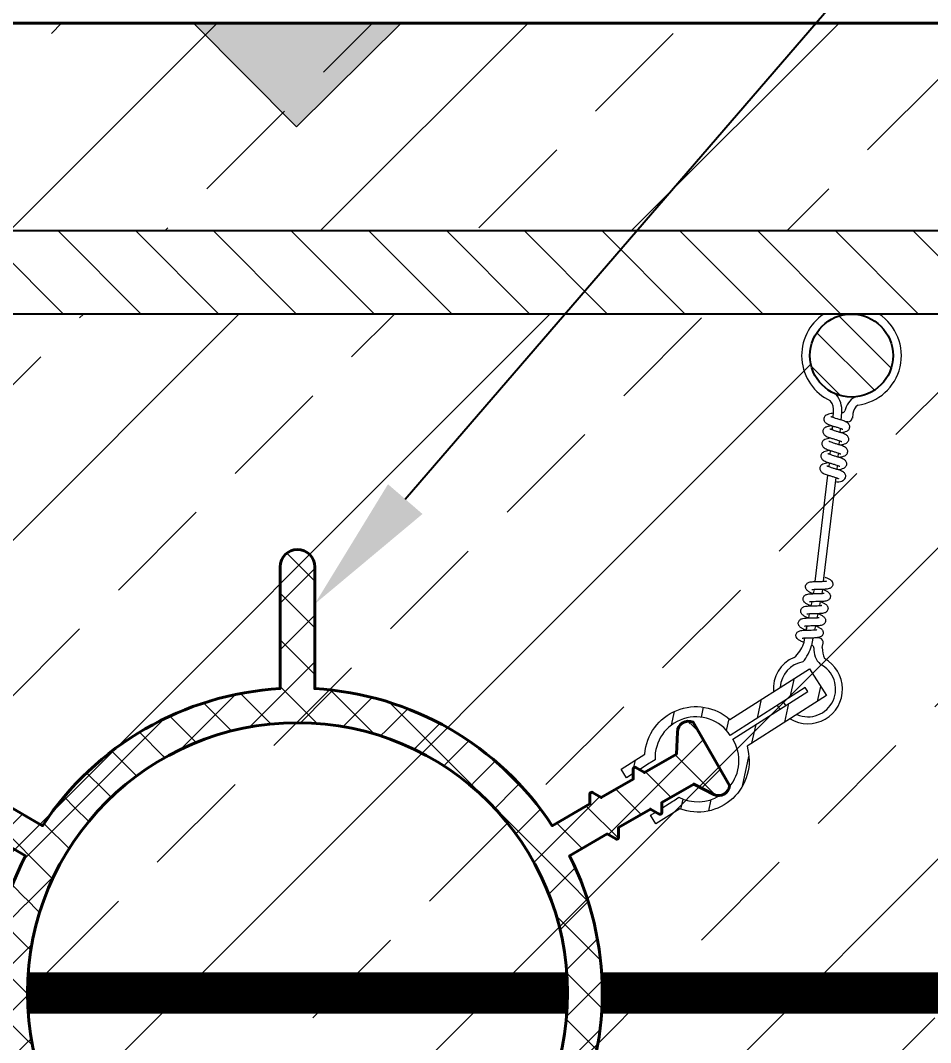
# Model space of a CAD drawing. Header units: millimetres. Extents: x 647 to 146539, y -131215 to 59.
# Drawn here: x 111460.6 to 111592, y -6609.1 to -6461.6 of the extents above; entities that cross this region are included whole.
import ezdxf
from ezdxf import colors
from ezdxf.entities.mleader import LeaderData, LeaderLine
from ezdxf.math import Vec2, Vec3

# ---------------------------------------------------------------- set-up
doc = ezdxf.new("R2010")
doc.units = ezdxf.units.MM
doc.layers.get('Defpoints').update_dxf_attribs({"color": 2, "lineweight": 50})
for name, color, linetype, lineweight in [('G-Cienka', 4, 'Continuous', 9), ('G-Elementy konstrukcyjne', 1, 'Continuous', 40), ('G-Kreskowanie', 9, 'Continuous', 5), ('G-Wymiary', 4, 'Continuous', 9)]:
    doc.layers.add(name, color=color, linetype=linetype, lineweight=lineweight)
doc.layers.add('G-Prety', color=1, linetype='Continuous')
doc.styles.add('Arial-GG', font='arial.ttf')
doc.dimstyles.new('W-1 do 10-GG mm', dxfattribs={"dimscale": 10, "dimtxt": 2, "dimasz": 1.8, "dimexe": 1.5, "dimexo": 0, "dimgap": 0.6, "dimtad": 1, "dimdec": 1, "dimrnd": 1, "dimtxsty": 'Arial-GG', "dimblk": 'OBLIQUE', "dimcen": 0, "dimdle": 1, "dimclrd": 4, "dimclre": 4, "dimclrt": 7, "dimadec": 1, "dimazin": 0, "dimtfac": 1, "dimtdec": 1, "dimtix": 1, "dimtmove": 0, "dimatfit": 2, "dimfxl": 1.5, "dimfxlon": 1, "dimlwd": -1, "dimlwe": -1, "dimarcsym": 0})

# ---------------------------------------------------------------- blocks, each defined once
blk = doc.blocks.new('_Oblique')
at = {"color": 0, "linetype": 'ByBlock', "lineweight": -2}
blk.add_line((-0.5, -0.5), (0.5, 0.5), dxfattribs=at)
blk = doc.blocks.new('*D979')
at = {"layer": 'Defpoints', "color": 0, "transparency": 16777216}
for p in [(112068.39, -6432.72), (111500.58, -6601.94), (112068.39, -6601.94)]:
    blk.add_point(p, dxfattribs=at)
at = {"layer": 'G-Wymiary', "color": 4, "transparency": 16777216}
for p, q in [((111500.58, -6447.72), (111500.58, -6417.72)), ((112068.39, -6447.72), (112068.39, -6417.72)), ((111490.58, -6432.72), (112078.39, -6432.72))]:
    blk.add_line(p, q, dxfattribs=at)
at = {"layer": 'G-Wymiary', "color": 4, "transparency": 16777216, "xscale": 18, "yscale": 18, "zscale": 18, "rotation": 180}
blk.add_blockref('_Oblique', (111500.58, -6432.72), dxfattribs=at)
at = {"layer": 'G-Wymiary', "color": 4, "transparency": 16777216, "xscale": 18, "yscale": 18, "zscale": 18}
blk.add_blockref('_Oblique', (112068.39, -6432.72), dxfattribs=at)
at = {"layer": 'G-Wymiary', "color": 7, "transparency": 16777216, "insert": (111781.99, -6416.72), "char_height": 20, "attachment_point": 5, "style": 'Arial-GG'}
blk.add_mtext('R', dxfattribs=at)

msp = doc.modelspace()

# ---------------------------------------------------------------- hatches: boundary and pattern name
at = {"layer": 'G-Kreskowanie'}
h = msp.add_hatch(dxfattribs=at)
h.set_pattern_fill('ANSI33', color=256, scale=5, style=0)
h.set_pattern_definition([(45, (108888.815, -7715.07), (-22.45064, 22.45064), []), (45, (108911.266, -7715.07), (-22.45064, 22.45064), [15.875, -7.9375])])
h.paths.add_polyline_path([(111776.99, -6491.94), (111776.99, -6461.94), (111401.99, -6461.94), (111401.99, -6491.94)])
h = msp.add_hatch(color=256, dxfattribs=at)
h.dxf.hatch_style = 1
h.paths.add_polyline_path([(111515.58, -6461.94), (111485.58, -6461.94), (111500.45, -6476.94)])
at = {"layer": 'G-Kreskowanie', "linetype": 'ByBlock', "ltscale": 2}
h = msp.add_hatch(dxfattribs=at)
h.set_pattern_fill('ANSI31', color=256, scale=2.5, angle=90)
h.set_pattern_definition([(135, (112687.56, -9734.058), (-5.61266, -5.61266), [])])
h.paths.add_polyline_path([(111776.99, -6503.94), (111776.99, -6491.94), (111401.99, -6491.94), (111401.99, -6503.94)])
at = {"layer": 'G-Kreskowanie'}
h = msp.add_hatch(dxfattribs=at)
h.set_pattern_fill('ANSI33', color=256, scale=5, style=0)
h.set_pattern_definition([(45, (111631.866, -6723.415), (-22.4506, 22.4506), []), (45, (111654.316, -6723.415), (-22.4506, 22.4506), [15.875, -7.9375])])
edge = h.paths.add_edge_path()
edge.add_arc((111420.58, -6693.94), 6, 0, 360)
edge = h.paths.add_edge_path()
edge.add_arc((111580.58, -6693.94), 6, 0, 360)
edge = h.paths.add_edge_path()
edge.add_arc((111740.58, -6693.94), 6, 0, 360)
edge = h.paths.add_edge_path()
edge.add_arc((111740.58, -6509.94), 6, 0, 360)
edge = h.paths.add_edge_path()
edge.add_arc((111580.58, -6509.94), 6, 0, 360)
h.paths.add_polyline_path([(111776.99, -6699.94), (111776.99, -6503.94), (111580.58, -6503.94), (111401.99, -6503.94), (111401.99, -6699.94)])
at = {"layer": 'G-Kreskowanie', "linetype": 'ByBlock', "ltscale": 2}
h = msp.add_hatch(dxfattribs=at)
h.set_pattern_fill('ANSI31', color=256, scale=1.25, angle=90)
h.set_pattern_definition([(135, (108888.8154, -7715.0714), (-2.80633, -2.80633), [])])
h.paths.add_polyline_path([(111585.85, -6512.81, 0.125113), (111585.78, -6512.94, -0.766547), (111574.58, -6509.94, -1), (111586.58, -6509.93, -0.12589)])
at = {"layer": 'G-Kreskowanie'}
h = msp.add_hatch(dxfattribs=at)
h.set_pattern_fill('NET', color=256, scale=1.5, angle=45)
h.set_pattern_definition([(45, (112687.5596, -9734.058), (-3.367596, 3.367596), []), (135, (112687.5596, -9734.058), (-3.367596, -3.367596), [])])
edge = h.paths.add_edge_path()
edge.add_arc((111557.03, -6639.58), 1.58, 184.2276, 295.7724, ccw=False)
edge.add_line((111555.45, -6639.69), (111555.31, -6636.42))
edge.add_line((111555.31, -6636.42), (111550.69, -6633.75))
edge.add_line((111550.69, -6633.75), (111549.44, -6634.47))
edge.add_arc((111549.31, -6634.26), 0.25, 180, 300, ccw=False)
edge.add_line((111549.06, -6634.26), (111549.06, -6632.82))
edge.add_line((111549.06, -6632.82), (111544.45, -6630.15))
edge.add_line((111544.45, -6630.15), (111543.2, -6630.87))
edge.add_arc((111543.07, -6630.65), 0.25, 180, 300, ccw=False)
edge.add_line((111542.82, -6630.65), (111542.82, -6629.21))
edge.add_line((111542.82, -6629.21), (111537.38, -6626.07))
edge.add_arc((111500.58, -6601.94), 44, 273.2572, 326.7428, ccw=False)
edge.add_line((111503.08, -6645.87), (111503.08, -6663.44))
edge.add_arc((111500.58, -6663.44), 2.5, 180, 360, ccw=False)
edge.add_line((111498.08, -6663.44), (111498.08, -6645.87))
edge.add_arc((111500.58, -6601.94), 44, 213.2572, 266.7428, ccw=False)
edge.add_line((111463.79, -6626.07), (111458.34, -6629.21))
edge.add_line((111458.34, -6629.21), (111458.34, -6630.65))
edge.add_arc((111458.09, -6630.65), 0.25, 240, 360, ccw=False)
edge.add_line((111457.97, -6630.87), (111456.72, -6630.15))
edge.add_line((111456.72, -6630.15), (111452.1, -6632.82))
edge.add_line((111452.1, -6632.82), (111452.1, -6634.26))
edge.add_arc((111451.85, -6634.26), 0.25, 240, 360, ccw=False)
edge.add_line((111451.72, -6634.47), (111450.48, -6633.75))
edge.add_line((111450.48, -6633.75), (111445.86, -6636.42))
edge.add_line((111445.86, -6636.42), (111445.72, -6639.6))
edge.add_arc((111444.14, -6639.58), 1.58, 244.2276, 359.2852, ccw=False)
edge.add_line((111443.45, -6641), (111438.19, -6631.88))
edge.add_arc((111439.76, -6632), 1.58, 64.2276, 175.7724, ccw=False)
edge.add_line((111440.45, -6630.57), (111443.36, -6632.09))
edge.add_line((111443.36, -6632.09), (111447.98, -6629.42))
edge.add_line((111447.98, -6629.42), (111447.98, -6627.98))
edge.add_arc((111448.23, -6627.98), 0.25, 60, 180, ccw=False)
edge.add_line((111448.35, -6627.76), (111449.6, -6628.49))
edge.add_line((111449.6, -6628.49), (111454.22, -6625.82))
edge.add_line((111454.22, -6625.82), (111454.22, -6624.38))
edge.add_arc((111454.47, -6624.38), 0.25, 60, 180, ccw=False)
edge.add_line((111454.59, -6624.16), (111455.84, -6624.88))
edge.add_line((111455.84, -6624.88), (111461.29, -6621.74))
edge.add_arc((111500.58, -6601.94), 44, 153.2572, 206.7428, ccw=False)
edge.add_line((111461.29, -6582.14), (111455.84, -6578.99))
edge.add_line((111455.84, -6578.99), (111454.59, -6579.71))
edge.add_arc((111454.47, -6579.5), 0.25, 180, 300, ccw=False)
edge.add_line((111454.22, -6579.5), (111454.22, -6578.06))
edge.add_line((111454.22, -6578.06), (111449.6, -6575.39))
edge.add_line((111449.6, -6575.39), (111448.35, -6576.11))
edge.add_arc((111448.23, -6575.89), 0.25, 180, 300, ccw=False)
edge.add_line((111447.98, -6575.89), (111447.98, -6574.45))
edge.add_line((111447.98, -6574.45), (111443.36, -6571.79))
edge.add_line((111443.36, -6571.79), (111440.54, -6573.26))
edge.add_arc((111439.76, -6571.88), 1.58, 184.2276, 299.2852, ccw=False)
edge.add_line((111438.19, -6571.99), (111443.45, -6562.87))
edge.add_arc((111444.14, -6564.3), 1.58, 4.2276, 115.7724, ccw=False)
edge.add_line((111445.72, -6564.18), (111445.86, -6567.46))
edge.add_line((111445.86, -6567.46), (111450.48, -6570.12))
edge.add_line((111450.48, -6570.12), (111451.72, -6569.4))
edge.add_arc((111451.85, -6569.62), 0.25, 0, 120, ccw=False)
edge.add_line((111452.1, -6569.62), (111452.1, -6571.06))
edge.add_line((111452.1, -6571.06), (111456.72, -6573.73))
edge.add_line((111456.72, -6573.73), (111457.97, -6573.01))
edge.add_arc((111458.09, -6573.22), 0.25, 0, 120, ccw=False)
edge.add_line((111458.34, -6573.22), (111458.34, -6574.66))
edge.add_line((111458.34, -6574.66), (111463.79, -6577.81))
edge.add_arc((111500.58, -6601.94), 44, 93.2572, 146.7428, ccw=False)
edge.add_line((111498.08, -6558.01), (111498.08, -6540.44))
edge.add_arc((111500.58, -6540.44), 2.5, 0, 180, ccw=False)
edge.add_line((111503.08, -6540.44), (111503.08, -6558.01))
edge.add_arc((111500.58, -6601.94), 44, 33.2572, 86.7428, ccw=False)
edge.add_line((111537.38, -6577.81), (111542.82, -6574.66))
edge.add_line((111542.82, -6574.66), (111542.82, -6573.22))
edge.add_arc((111543.07, -6573.22), 0.25, 60, 180, ccw=False)
edge.add_line((111543.2, -6573.01), (111544.45, -6573.73))
edge.add_line((111544.45, -6573.73), (111549.06, -6571.06))
edge.add_line((111549.06, -6571.06), (111549.06, -6569.62))
edge.add_arc((111549.31, -6569.62), 0.25, 60, 180, ccw=False)
edge.add_line((111549.44, -6569.4), (111550.69, -6570.12))
edge.add_line((111550.69, -6570.12), (111555.31, -6567.46))
edge.add_line((111555.31, -6567.46), (111555.44, -6564.28))
edge.add_arc((111557.03, -6564.3), 1.58, 64.2276, 179.2852, ccw=False)
edge.add_line((111557.71, -6562.87), (111562.98, -6571.99))
edge.add_arc((111561.4, -6571.88), 1.58, 244.2276, 355.7724, ccw=False)
edge.add_line((111560.71, -6573.3), (111557.81, -6571.79))
edge.add_line((111557.81, -6571.79), (111553.19, -6574.45))
edge.add_line((111553.19, -6574.45), (111553.19, -6575.89))
edge.add_arc((111552.94, -6575.89), 0.25, -120, 0, ccw=False)
edge.add_line((111552.81, -6576.11), (111551.56, -6575.39))
edge.add_line((111551.56, -6575.39), (111546.95, -6578.06))
edge.add_line((111546.95, -6578.06), (111546.95, -6579.5))
edge.add_arc((111546.7, -6579.5), 0.25, -120, 0, ccw=False)
edge.add_line((111546.57, -6579.71), (111545.32, -6578.99))
edge.add_line((111545.32, -6578.99), (111539.88, -6582.14))
edge.add_arc((111500.58, -6601.94), 44, -26.7428, 26.7428, ccw=False)
edge.add_line((111539.88, -6621.74), (111545.32, -6624.88))
edge.add_line((111545.32, -6624.88), (111546.57, -6624.16))
edge.add_arc((111546.7, -6624.38), 0.25, 0, 120, ccw=False)
edge.add_line((111546.95, -6624.38), (111546.95, -6625.82))
edge.add_line((111546.95, -6625.82), (111551.56, -6628.49))
edge.add_line((111551.56, -6628.49), (111552.81, -6627.76))
edge.add_arc((111552.94, -6627.98), 0.25, 0, 120, ccw=False)
edge.add_line((111553.19, -6627.98), (111553.19, -6629.42))
edge.add_line((111553.19, -6629.42), (111557.81, -6632.09))
edge.add_line((111557.81, -6632.09), (111560.63, -6630.62))
edge.add_arc((111561.4, -6632), 1.58, 4.2276, 119.2852, ccw=False)
edge.add_line((111562.98, -6631.88), (111557.71, -6641))
edge = h.paths.add_edge_path(flags=16)
edge.add_arc((111500.58, -6601.94), 39, -25.0222, 87.4426, ccw=False)
edge.add_arc((111500.58, -6601.94), 39, 87.4426, 334.9778, ccw=False)
h = msp.add_hatch(dxfattribs=at)
h.set_pattern_fill('ANSI31', color=256, scale=1.25, angle=32.5049)
h.set_pattern_definition([(77.50492, (110378.761, -7264.986), (-3.874749, 0.858662), [])])
h.paths.add_polyline_path([(111552.22, -6568.27), (111551.51, -6568.72, 0.103444), (111551.33, -6568.83), (111548.41, -6570.7, 0.103435), (111548.23, -6570.81), (111548.11, -6570.89), (111547.31, -6569.64), (111550.75, -6567.45, -0.618834), (111563.03, -6562.46), (111574.51, -6555.14), (111576.99, -6559.02), (111565.5, -6566.34, -0.618834), (111555.79, -6575.36), (111552.35, -6577.55), (111551.56, -6576.3), (111551.68, -6576.22, 0.103453), (111551.85, -6576.11), (111554.78, -6574.25, 0.103444), (111554.96, -6574.14), (111555.66, -6573.68, 0.761825), (111563.44, -6565.32), (111574.26, -6558.42), (111573.91, -6557.86), (111563.08, -6564.76, 0.761825)])

# ---------------------------------------------------------------- linework, layer by layer
at = {"layer": 'G-Cienka'}
for p, q in [((111577.93, -6518.89), (111578, -6518.07)), ((111579.1, -6519.25), (111579.2, -6518.17)), ((111579.29, -6518.16), (111579.2, -6518.15)), ((111580.07, -6519.49), (111579.69, -6519.46)), ((111580.76, -6518.29), (111580.71, -6518.95)), ((111577.79, -6520.67), (111577.84, -6520.08)), ((111578.95, -6521.03), (111579, -6520.45)), ((111578.81, -6522.82), (111578.86, -6522.23)), ((111577.5, -6524.23), (111577.55, -6523.65)), ((111577.35, -6526.02), (111577.4, -6525.43)), ((111578.66, -6524.6), (111578.71, -6524.01)), ((111578.52, -6526.38), (111578.57, -6525.8)), ((111575.33, -6542.55), (111577.18, -6527.19)), ((111576.55, -6542.52), (111578.35, -6527.55)), ((111575.19, -6543.72), (111575.07, -6544.3)), ((111576.41, -6543.69), (111576.3, -6544.27)), ((111574.84, -6545.48), (111574.73, -6546.06)), ((111576.06, -6545.45), (111575.95, -6546.02)), ((111574.49, -6547.23), (111574.38, -6547.81)), ((111575.72, -6547.2), (111575.6, -6547.78)), ((111574.15, -6548.99), (111574.03, -6549.56)), ((111575.37, -6548.95), (111575.26, -6549.53)), ((111573.8, -6550.74), (111573.64, -6551.55)), ((111575.02, -6550.71), (111574.82, -6551.78)), ((111574.91, -6551.81), (111574.82, -6551.79)), ((111576.02, -6550.74), (111575.64, -6550.67)), ((111576.36, -6552.08), (111576.49, -6551.44))]:
    msp.add_line(p, q, dxfattribs=at)
for points in [[(111577.84, -6520.08), (111577.79, -6520.67)], [(111578.81, -6522.86), (111578.86, -6522.23)], [(111578.81, -6522.82), (111578.86, -6522.23)], [(111575.72, -6547.2), (111575.6, -6547.78)], [(111574.03, -6549.56), (111574.15, -6548.99)]]:
    msp.add_lwpolyline(points, dxfattribs=at)
for points in [[(111549.06, -6570.28), (111548.11, -6570.89), (111547.31, -6569.64), (111550.75, -6567.45, -0.618834), (111563.03, -6562.46), (111574.51, -6555.14), (111576.99, -6559.02), (111565.5, -6566.34, -0.618834), (111555.79, -6575.36), (111552.35, -6577.55), (111551.56, -6576.3), (111552.31, -6575.82)], [(111562.94, -6572.23, 0.323068), (111563.44, -6565.32), (111574.26, -6558.42), (111573.91, -6557.86), (111563.08, -6564.76, 0.761825), (111552.22, -6568.27), (111551.51, -6568.72, 0.103444), (111551.33, -6568.83), (111549.97, -6569.71)], [(111553.19, -6575.26), (111554.78, -6574.25, 0.103444), (111554.96, -6574.14), (111555.66, -6573.68, 0.265629), (111561.54, -6573.45, 0.265629)]]:
    msp.add_lwpolyline(points, format="xyb", dxfattribs=at)
for centre, radius, start, end in [((111580.58, -6509.94), 7.2, 123.5573, 245.0419), ((111580.58, -6509.94), 7.2, 277.2714, 56.4427), ((111586.75, -6511.17), 0.3, 182.9786, 194.375), ((111577.32, -6516.66), 0.3, 35.5205, 41.5885), ((111575.62, -6517.88), 2.38, 355.3531, 35.5205), ((111575.62, -6517.88), 3.58, 355.3531, 41.0869), ((111582.59, -6518.57), 3.05, 119.644, 167.8011), ((111579.32, -6517.86), 0.3, 265.3531, 347.8011), ((111582.59, -6518.57), 1.85, 126.4613, 171.3826), ((111580.11, -6518.9), 0.596, 265.3531, 355.3531), ((111569.91, -6550.4), 3.91, 307.5526, 342.9832), ((111568.07, -6549.74), 7.05, 321.2749, 343.1725), ((111574.85, -6552.1), 0.3, 356.3709, 78.8189), ((111575.9, -6551.33), 0.596, 348.8189, 78.8189), ((111578.2, -6552.32), 3.05, 176.3709, 225.6468), ((111580.38, -6552.14), 4.02, 179.1811, 202.6097), ((111574.29, -6558.08), 5, 113.563, 184.307), ((111574.29, -6558.08), 5, 113.563, 184.307), ((111574.29, -6558.08), 4, 100.2923, 176.3018), ((111574.29, -6558.08), 5, 239.1757, 61.5346), ((111574.29, -6558.08), 4, 246.6354, 63.5958), ((111574.29, -6558.08), 5, 208.0519, 215.5995), ((111574.29, -6558.08), 4, 206.9355, 216.3743)]:
    msp.add_arc(centre, radius, start, end, dxfattribs=at)
for points, knots in [([(111577.98, -6518.26), (111577.86, -6518.28), (111577.64, -6518.32), (111577.32, -6518.38), (111577.02, -6518.48), (111576.82, -6518.61), (111576.67, -6518.8), (111576.6, -6519), (111576.6, -6519.23), (111576.67, -6519.44), (111576.8, -6519.6), (111577, -6519.76), (111577.25, -6519.88), (111577.54, -6519.99), (111577.89, -6520.1), (111578.29, -6520.22), (111578.72, -6520.35), (111579.01, -6520.45), (111579.18, -6520.51), (111579.25, -6520.55), (111579.29, -6520.56), (111579.31, -6520.57), (111579.31, -6520.58), (111579.31, -6520.58)], [0, 0, 0, 0, 0.333479, 0.729338, 0.961746, 1.273881, 1.435197, 1.673428, 1.895321, 2.109532, 2.315092, 2.523999, 2.853801, 3.164162, 3.445765, 3.963245, 4.415291, 4.767483, 4.885682, 4.962568, 5.004855, 5.01975, 5.020297, 5.020297, 5.020297, 5.020297]), ([(111579.03, -6521.06), (111579.06, -6521.05), (111579.21, -6521.03), (111579.52, -6520.98), (111579.86, -6520.88), (111580.1, -6520.73), (111580.25, -6520.56), (111580.33, -6520.36), (111580.34, -6520.13), (111580.28, -6519.92), (111580.15, -6519.75), (111579.97, -6519.6), (111579.73, -6519.48), (111579.46, -6519.37), (111579.1, -6519.25), (111578.78, -6519.15), (111578.41, -6519.04), (111578.12, -6518.95), (111577.85, -6518.86), (111577.7, -6518.8), (111577.65, -6518.78), (111577.63, -6518.76), (111577.62, -6518.76), (111577.62, -6518.76)], [0, 0, 0, 0, 0.083441, 0.487082, 0.89834, 1.158881, 1.3212, 1.565464, 1.78944, 2.004253, 2.209449, 2.413298, 2.709151, 3.005378, 3.300305, 3.83027, 4.023716, 4.446296, 4.766354, 4.864085, 4.919882, 4.944398, 4.948001, 4.948001, 4.948001, 4.948001]), ([(111577.76, -6520.06), (111577.72, -6520.07), (111577.55, -6520.09), (111577.24, -6520.15), (111576.89, -6520.25), (111576.67, -6520.41), (111576.53, -6520.57), (111576.45, -6520.77), (111576.45, -6521), (111576.52, -6521.2), (111576.64, -6521.38), (111576.83, -6521.53), (111577.08, -6521.65), (111577.36, -6521.76), (111577.71, -6521.87), (111578.12, -6522), (111578.55, -6522.13), (111578.84, -6522.22), (111579.02, -6522.29), (111579.1, -6522.32), (111579.14, -6522.35), (111579.16, -6522.36), (111579.17, -6522.36), (111579.17, -6522.36)], [0, 0, 0, 0, 0.122735, 0.524819, 0.943427, 1.189412, 1.337039, 1.576824, 1.799424, 2.014208, 2.220439, 2.42738, 2.737017, 3.039771, 3.329328, 3.853685, 4.310999, 4.670327, 4.793109, 4.874891, 4.921533, 4.939604, 4.94091, 4.94091, 4.94091, 4.94091]), ([(111578.89, -6522.84), (111578.92, -6522.84), (111579.07, -6522.81), (111579.37, -6522.76), (111579.72, -6522.66), (111579.95, -6522.51), (111580.1, -6522.34), (111580.19, -6522.14), (111580.2, -6521.91), (111580.13, -6521.7), (111580.01, -6521.53), (111579.83, -6521.38), (111579.59, -6521.26), (111579.31, -6521.15), (111578.96, -6521.03), (111578.63, -6520.94), (111578.27, -6520.82), (111577.97, -6520.73), (111577.7, -6520.64), (111577.56, -6520.58), (111577.51, -6520.56), (111577.48, -6520.54), (111577.47, -6520.54), (111577.47, -6520.54)], [0, 0, 0, 0, 0.083442, 0.487083, 0.898341, 1.158882, 1.321201, 1.565464, 1.789441, 2.004254, 2.209449, 2.413298, 2.709152, 3.005378, 3.300306, 3.83027, 4.023716, 4.446296, 4.766354, 4.864085, 4.919882, 4.944398, 4.948001, 4.948001, 4.948001, 4.948001]), ([(111577.62, -6521.84), (111577.58, -6521.85), (111577.42, -6521.87), (111577.11, -6521.93), (111576.76, -6522.03), (111576.53, -6522.18), (111576.39, -6522.35), (111576.31, -6522.54), (111576.3, -6522.77), (111576.37, -6522.98), (111576.5, -6523.15), (111576.68, -6523.3), (111576.92, -6523.43), (111577.2, -6523.53), (111577.56, -6523.65), (111577.96, -6523.78), (111578.39, -6523.91), (111578.69, -6524), (111578.87, -6524.07), (111578.95, -6524.1), (111579, -6524.13), (111579.02, -6524.14), (111579.02, -6524.14), (111579.02, -6524.14)], [0, 0, 0, 0, 0.106212, 0.509117, 0.92336, 1.175911, 1.329525, 1.570459, 1.793311, 2.008306, 2.214792, 2.421121, 2.723981, 3.023666, 3.316416, 3.843421, 4.302527, 4.664234, 4.788551, 4.871989, 4.920128, 4.939309, 4.94095, 4.94095, 4.94095, 4.94095]), ([(111578.74, -6524.62), (111578.77, -6524.62), (111578.92, -6524.59), (111579.23, -6524.54), (111579.57, -6524.44), (111579.81, -6524.29), (111579.96, -6524.12), (111580.04, -6523.93), (111580.05, -6523.69), (111579.99, -6523.49), (111579.86, -6523.31), (111579.68, -6523.16), (111579.44, -6523.04), (111579.17, -6522.93), (111578.81, -6522.82), (111578.49, -6522.72), (111578.12, -6522.61), (111577.83, -6522.52), (111577.56, -6522.42), (111577.41, -6522.36), (111577.36, -6522.34), (111577.34, -6522.33), (111577.33, -6522.32), (111577.33, -6522.32)], [0, 0, 0, 0, 0.083358, 0.487003, 0.898243, 1.158814, 1.321169, 1.565439, 1.789416, 2.00423, 2.209427, 2.413273, 2.709102, 3.005316, 3.300256, 3.830231, 4.023716, 4.446297, 4.766355, 4.864086, 4.919882, 4.944398, 4.948001, 4.948001, 4.948001, 4.948001]), ([(111577.47, -6523.62), (111577.43, -6523.63), (111577.4, -6523.63), (111577.22, -6523.66), (111577.09, -6523.69), (111576.83, -6523.75), (111576.7, -6523.78), (111576.51, -6523.88), (111576.44, -6523.93), (111576.33, -6524.03), (111576.3, -6524.07), (111576.23, -6524.18), (111576.2, -6524.25), (111576.16, -6524.41), (111576.16, -6524.48), (111576.18, -6524.63), (111576.21, -6524.7), (111576.27, -6524.82), (111576.31, -6524.88), (111576.41, -6524.98), (111576.46, -6525.02), (111576.6, -6525.12), (111576.69, -6525.16), (111576.87, -6525.24), (111576.96, -6525.28), (111577.15, -6525.35), (111577.24, -6525.38), (111577.5, -6525.46), (111577.67, -6525.51), (111577.99, -6525.61), (111578.14, -6525.66), (111578.4, -6525.74), (111578.52, -6525.78), (111578.67, -6525.83), (111578.7, -6525.85), (111578.77, -6525.87), (111578.79, -6525.88), (111578.83, -6525.9), (111578.85, -6525.91), (111578.87, -6525.92), (111578.87, -6525.92), (111578.88, -6525.92), (111578.88, -6525.92), (111578.88, -6525.92)], [4.98345, 4.98345, 4.98345, 4.98345, 5.002893, 5.002893, 5.084761, 5.084761, 5.183441, 5.183441, 5.239204, 5.239204, 5.269541, 5.269541, 5.314627, 5.314627, 5.355668, 5.355668, 5.396196, 5.396196, 5.438035, 5.438035, 5.485061, 5.485061, 5.55767, 5.55767, 5.621992, 5.621992, 5.677485, 5.677485, 5.767755, 5.767755, 5.845802, 5.845802, 5.915781, 5.915781, 5.94576, 5.94576, 5.971226, 5.971226, 5.99253, 5.99253, 6.009626, 6.009626, 6.015983, 6.015983, 6.015983, 6.015983]), ([(111577.33, -6525.41), (111577.29, -6525.41), (111577.13, -6525.44), (111576.82, -6525.49), (111576.47, -6525.59), (111576.24, -6525.74), (111576.1, -6525.91), (111576.02, -6526.11), (111576.01, -6526.34), (111576.08, -6526.55), (111576.21, -6526.72), (111576.39, -6526.87), (111576.63, -6526.99), (111576.91, -6527.1), (111577.27, -6527.22), (111577.67, -6527.34), (111578.1, -6527.47), (111578.4, -6527.57), (111578.58, -6527.64), (111578.66, -6527.67), (111578.71, -6527.69), (111578.73, -6527.7), (111578.73, -6527.71), (111578.73, -6527.71)], [0, 0, 0, 0, 0.105716, 0.508645, 0.922767, 1.175512, 1.329315, 1.570284, 1.793142, 2.008144, 2.214637, 2.42095, 2.723629, 3.023228, 3.316068, 3.843146, 4.3023, 4.66407, 4.788428, 4.87191, 4.920089, 4.939301, 4.940951, 4.940951, 4.940951, 4.940951]), ([(111578.6, -6526.41), (111578.63, -6526.4), (111578.78, -6526.38), (111579.09, -6526.32), (111579.43, -6526.22), (111579.67, -6526.07), (111579.81, -6525.9), (111579.9, -6525.71), (111579.91, -6525.47), (111579.84, -6525.27), (111579.72, -6525.09), (111579.54, -6524.94), (111579.3, -6524.82), (111579.02, -6524.72), (111578.67, -6524.6), (111578.34, -6524.5), (111577.98, -6524.39), (111577.68, -6524.3), (111577.42, -6524.21), (111577.27, -6524.15), (111577.22, -6524.12), (111577.19, -6524.11), (111577.18, -6524.1), (111577.18, -6524.1)], [0, 0, 0, 0, 0.089365, 0.492687, 0.905224, 1.163639, 1.323496, 1.567303, 1.791198, 2.005941, 2.211055, 2.415058, 2.712727, 3.009873, 3.303862, 3.833066, 4.023714, 4.446215, 4.766299, 4.864048, 4.91986, 4.94439, 4.947998, 4.947998, 4.947998, 4.947998]), ([(111578.4, -6528.17), (111578.46, -6528.17), (111578.59, -6528.16), (111578.97, -6528.11), (111579.3, -6528.01), (111579.52, -6527.85), (111579.67, -6527.69), (111579.75, -6527.49), (111579.76, -6527.26), (111579.7, -6527.05), (111579.57, -6526.88), (111579.39, -6526.73), (111579.15, -6526.6), (111578.88, -6526.5), (111578.52, -6526.38), (111578.2, -6526.28), (111577.83, -6526.17), (111577.54, -6526.08), (111577.27, -6525.99), (111577.12, -6525.93), (111577.07, -6525.9), (111577.05, -6525.89), (111577.04, -6525.89), (111577.04, -6525.89)], [0, 0, 0, 0, 0.120191, 0.582962, 0.963852, 1.214839, 1.374696, 1.618503, 1.842398, 2.057141, 2.262255, 2.466259, 2.763927, 3.061073, 3.355062, 3.884266, 4.074914, 4.497415, 4.817499, 4.915248, 4.97106, 4.99559, 4.999198, 4.999198, 4.999198, 4.999198]), ([(111574.99, -6544.3), (111574.96, -6544.29), (111574.81, -6544.22), (111574.53, -6544.08), (111574.23, -6543.89), (111574.05, -6543.68), (111573.96, -6543.48), (111573.93, -6543.27), (111573.99, -6543.05), (111574.11, -6542.87), (111574.27, -6542.74), (111574.5, -6542.64), (111574.76, -6542.59), (111575.06, -6542.56), (111575.43, -6542.55), (111575.86, -6542.54), (111576.31, -6542.53), (111576.62, -6542.52), (111576.81, -6542.5), (111576.9, -6542.49), (111576.95, -6542.48), (111576.97, -6542.48), (111576.97, -6542.47), (111576.98, -6542.47)], [0, 0, 0, 0, 0.105716, 0.508645, 0.922767, 1.175512, 1.329315, 1.570284, 1.793142, 2.008144, 2.214637, 2.42095, 2.723629, 3.023228, 3.316068, 3.843146, 4.3023, 4.66407, 4.788428, 4.87191, 4.920089, 4.939301, 4.940951, 4.940951, 4.940951, 4.940951]), ([(111576.75, -6541.92), (111576.8, -6541.95), (111576.99, -6542), (111577.3, -6542.15), (111577.61, -6542.34), (111577.78, -6542.55), (111577.87, -6542.75), (111577.9, -6542.96), (111577.84, -6543.19), (111577.72, -6543.37), (111577.56, -6543.5), (111577.34, -6543.6), (111577.08, -6543.65), (111576.78, -6543.68), (111576.41, -6543.69), (111576.07, -6543.7), (111575.69, -6543.71), (111575.38, -6543.71), (111575.1, -6543.73), (111574.94, -6543.75), (111574.89, -6543.75), (111574.86, -6543.76), (111574.85, -6543.76), (111574.85, -6543.76)], [0, 0, 0, 0, 0.149234, 0.612005, 0.992895, 1.243882, 1.403739, 1.647546, 1.871441, 2.086184, 2.291298, 2.495301, 2.79297, 3.090116, 3.384105, 3.913309, 4.103957, 4.526458, 4.846542, 4.94429, 5.000103, 5.024632, 5.028241, 5.028241, 5.028241, 5.028241]), ([(111574.65, -6546.06), (111574.61, -6546.04), (111574.58, -6546.03), (111574.42, -6545.95), (111574.3, -6545.89), (111574.06, -6545.76), (111573.95, -6545.69), (111573.79, -6545.55), (111573.74, -6545.48), (111573.67, -6545.36), (111573.64, -6545.31), (111573.6, -6545.19), (111573.59, -6545.11), (111573.6, -6544.95), (111573.62, -6544.88), (111573.68, -6544.74), (111573.72, -6544.68), (111573.82, -6544.58), (111573.88, -6544.53), (111574, -6544.46), (111574.06, -6544.43), (111574.22, -6544.38), (111574.31, -6544.36), (111574.51, -6544.34), (111574.61, -6544.33), (111574.81, -6544.31), (111574.9, -6544.31), (111575.17, -6544.3), (111575.35, -6544.29), (111575.69, -6544.29), (111575.85, -6544.29), (111576.12, -6544.28), (111576.25, -6544.27), (111576.4, -6544.26), (111576.44, -6544.26), (111576.51, -6544.25), (111576.54, -6544.25), (111576.58, -6544.24), (111576.6, -6544.24), (111576.62, -6544.23), (111576.62, -6544.23), (111576.63, -6544.23), (111576.63, -6544.23), (111576.63, -6544.23)], [4.98345, 4.98345, 4.98345, 4.98345, 5.002893, 5.002893, 5.084761, 5.084761, 5.183441, 5.183441, 5.239204, 5.239204, 5.269541, 5.269541, 5.314627, 5.314627, 5.355668, 5.355668, 5.396196, 5.396196, 5.438035, 5.438035, 5.485061, 5.485061, 5.55767, 5.55767, 5.621992, 5.621992, 5.677485, 5.677485, 5.767755, 5.767755, 5.845802, 5.845802, 5.915781, 5.915781, 5.94576, 5.94576, 5.971226, 5.971226, 5.99253, 5.99253, 6.009626, 6.009626, 6.015983, 6.015983, 6.015983, 6.015983]), ([(111576.49, -6543.69), (111576.52, -6543.7), (111576.66, -6543.77), (111576.94, -6543.9), (111577.24, -6544.09), (111577.43, -6544.3), (111577.52, -6544.5), (111577.55, -6544.72), (111577.5, -6544.94), (111577.38, -6545.12), (111577.21, -6545.26), (111576.99, -6545.35), (111576.73, -6545.4), (111576.44, -6545.43), (111576.06, -6545.45), (111575.73, -6545.45), (111575.34, -6545.46), (111575.03, -6545.47), (111574.75, -6545.48), (111574.6, -6545.5), (111574.54, -6545.51), (111574.51, -6545.51), (111574.5, -6545.52), (111574.5, -6545.52)], [0, 0, 0, 0, 0.089365, 0.492687, 0.905224, 1.163639, 1.323496, 1.567303, 1.791198, 2.005941, 2.211055, 2.415058, 2.712727, 3.009873, 3.303862, 3.833066, 4.023714, 4.446215, 4.766299, 4.864048, 4.91986, 4.94439, 4.947998, 4.947998, 4.947998, 4.947998]), ([(111574.3, -6547.81), (111574.27, -6547.8), (111574.12, -6547.73), (111573.84, -6547.59), (111573.53, -6547.4), (111573.35, -6547.19), (111573.26, -6546.99), (111573.24, -6546.78), (111573.29, -6546.56), (111573.42, -6546.38), (111573.58, -6546.24), (111573.8, -6546.15), (111574.07, -6546.1), (111574.37, -6546.07), (111574.74, -6546.05), (111575.16, -6546.05), (111575.61, -6546.04), (111575.93, -6546.03), (111576.12, -6546.01), (111576.2, -6546), (111576.25, -6545.99), (111576.27, -6545.98), (111576.28, -6545.98), (111576.28, -6545.98)], [0, 0, 0, 0, 0.106212, 0.509117, 0.92336, 1.175911, 1.329525, 1.570459, 1.793311, 2.008306, 2.214792, 2.421121, 2.723981, 3.023666, 3.316416, 3.843421, 4.302527, 4.664234, 4.788551, 4.871989, 4.920128, 4.939309, 4.94095, 4.94095, 4.94095, 4.94095]), ([(111576.14, -6545.44), (111576.17, -6545.46), (111576.31, -6545.52), (111576.59, -6545.65), (111576.89, -6545.84), (111577.08, -6546.05), (111577.18, -6546.25), (111577.21, -6546.47), (111577.15, -6546.69), (111577.03, -6546.88), (111576.87, -6547.01), (111576.65, -6547.1), (111576.39, -6547.16), (111576.09, -6547.18), (111575.72, -6547.2), (111575.38, -6547.21), (111575, -6547.21), (111574.69, -6547.22), (111574.41, -6547.24), (111574.25, -6547.25), (111574.19, -6547.26), (111574.16, -6547.27), (111574.16, -6547.27), (111574.15, -6547.27)], [0, 0, 0, 0, 0.083358, 0.487003, 0.898243, 1.158814, 1.321169, 1.565439, 1.789416, 2.00423, 2.209427, 2.413273, 2.709102, 3.005316, 3.300256, 3.830231, 4.023716, 4.446297, 4.766355, 4.864086, 4.919882, 4.944398, 4.948001, 4.948001, 4.948001, 4.948001]), ([(111575.8, -6547.2), (111575.82, -6547.21), (111575.96, -6547.27), (111576.24, -6547.41), (111576.55, -6547.6), (111576.73, -6547.81), (111576.83, -6548.01), (111576.86, -6548.22), (111576.8, -6548.45), (111576.68, -6548.63), (111576.52, -6548.76), (111576.3, -6548.86), (111576.04, -6548.91), (111575.75, -6548.94), (111575.37, -6548.96), (111575.03, -6548.96), (111574.65, -6548.97), (111574.34, -6548.98), (111574.06, -6548.99), (111573.9, -6549.01), (111573.85, -6549.02), (111573.82, -6549.02), (111573.81, -6549.03), (111573.81, -6549.03)], [0, 0, 0, 0, 0.083442, 0.487083, 0.898341, 1.158882, 1.321201, 1.565464, 1.78944, 2.004254, 2.209449, 2.413298, 2.709152, 3.005378, 3.300306, 3.83027, 4.023716, 4.446296, 4.766354, 4.864085, 4.919882, 4.944398, 4.948001, 4.948001, 4.948001, 4.948001]), ([(111573.95, -6549.57), (111573.91, -6549.55), (111573.76, -6549.48), (111573.47, -6549.34), (111573.17, -6549.15), (111573, -6548.93), (111572.91, -6548.74), (111572.89, -6548.53), (111572.95, -6548.31), (111573.07, -6548.13), (111573.24, -6548), (111573.46, -6547.9), (111573.73, -6547.85), (111574.03, -6547.82), (111574.4, -6547.81), (111574.83, -6547.8), (111575.28, -6547.79), (111575.59, -6547.78), (111575.78, -6547.76), (111575.86, -6547.75), (111575.91, -6547.74), (111575.93, -6547.74), (111575.93, -6547.74), (111575.93, -6547.74)], [0, 0, 0, 0, 0.122735, 0.524819, 0.943427, 1.189412, 1.337039, 1.576824, 1.799424, 2.014208, 2.220439, 2.42738, 2.737017, 3.039771, 3.329328, 3.853685, 4.310999, 4.670327, 4.793109, 4.874891, 4.921533, 4.939604, 4.94091, 4.94091, 4.94091, 4.94091]), ([(111575.45, -6548.95), (111575.48, -6548.96), (111575.62, -6549.03), (111575.89, -6549.16), (111576.2, -6549.35), (111576.39, -6549.56), (111576.48, -6549.76), (111576.51, -6549.98), (111576.46, -6550.2), (111576.34, -6550.39), (111576.17, -6550.52), (111575.96, -6550.61), (111575.69, -6550.66), (111575.4, -6550.69), (111575.03, -6550.71), (111574.69, -6550.72), (111574.31, -6550.72), (111573.99, -6550.73), (111573.71, -6550.74), (111573.56, -6550.76), (111573.5, -6550.77), (111573.47, -6550.78), (111573.46, -6550.78), (111573.46, -6550.78)], [0, 0, 0, 0, 0.083441, 0.487082, 0.89834, 1.158881, 1.3212, 1.565464, 1.78944, 2.004253, 2.209449, 2.413298, 2.709151, 3.005378, 3.300305, 3.83027, 4.023716, 4.446296, 4.766354, 4.864085, 4.919882, 4.944398, 4.948001, 4.948001, 4.948001, 4.948001]), ([(111573.68, -6551.35), (111573.57, -6551.3), (111573.36, -6551.21), (111573.07, -6551.06), (111572.81, -6550.88), (111572.65, -6550.7), (111572.56, -6550.48), (111572.55, -6550.27), (111572.61, -6550.05), (111572.74, -6549.87), (111572.91, -6549.74), (111573.14, -6549.65), (111573.42, -6549.6), (111573.73, -6549.58), (111574.1, -6549.56), (111574.51, -6549.55), (111574.95, -6549.55), (111575.26, -6549.53), (111575.44, -6549.52), (111575.52, -6549.51), (111575.56, -6549.5), (111575.58, -6549.49), (111575.59, -6549.49), (111575.59, -6549.49)], [0, 0, 0, 0, 0.333479, 0.729338, 0.961746, 1.273881, 1.435197, 1.673428, 1.895321, 2.109532, 2.315092, 2.523999, 2.853801, 3.164162, 3.445765, 3.963245, 4.415291, 4.767483, 4.885682, 4.962568, 5.004855, 5.01975, 5.020297, 5.020297, 5.020297, 5.020297])]:
    msp.add_open_spline(points, degree=3, knots=knots, dxfattribs=at)
at = {"layer": 'G-Elementy konstrukcyjne'}
msp.add_line((111776.99, -6461.94), (111401.99, -6461.94), dxfattribs=at)
for points in [[(111539.88, -6621.74, 0.237706), (111539.88, -6582.14), (111545.32, -6578.99), (111546.57, -6579.71, 0.57735), (111546.95, -6579.5), (111546.95, -6578.06), (111551.56, -6575.39), (111552.81, -6576.11, 0.57735), (111553.19, -6575.89), (111553.19, -6574.45), (111557.81, -6571.79), (111560.71, -6573.3, 0.529164), (111562.98, -6571.99), (111557.71, -6562.87, 0.548946), (111555.44, -6564.28), (111555.31, -6567.46), (111550.69, -6570.12), (111549.44, -6569.4, 0.57735), (111549.06, -6569.62), (111549.06, -6571.06), (111544.45, -6573.73), (111543.2, -6573.01, 0.57735), (111542.82, -6573.22), (111542.82, -6574.66), (111537.38, -6577.81, 0.237706), (111503.08, -6558.01), (111503.08, -6540.44, 1), (111498.08, -6540.44), (111498.08, -6558.01, 0.237706), (111463.79, -6577.81), (111458.34, -6574.66)], [(111455.84, -6578.99), (111461.29, -6582.14, 0.237706), (111461.29, -6621.74)]]:
    msp.add_lwpolyline(points, format="xyb", dxfattribs=at)
msp.add_lwpolyline([(111461.58, -6601.94, -1), (111539.58, -6601.94, -1)], format="xyb", close=True, dxfattribs=at)
at = {"layer": 'G-Elementy konstrukcyjne', "ltscale": 2}
for points in [[(111461.58, -6601.94, 6, 6, 0), (111539.58, -6601.94, 0, 0, 0)], [(111544.58, -6601.94, 6, 6, 0), (111776.99, -6601.94, 0, 0, 0)]]:
    msp.add_lwpolyline(points, format="xyseb", dxfattribs=at)
at = {"layer": 'G-Kreskowanie'}
msp.add_lwpolyline([(111500.45, -6476.94), (111515.58, -6461.94), (111500.45, -6476.94), (111485.58, -6461.94), (111515.58, -6461.94)], dxfattribs=at)
at = {"layer": 'G-Prety', "ltscale": 100}
for p, q in [((111776.99, -6491.94), (111401.99, -6491.94)), ((111776.99, -6503.94), (111401.99, -6503.94))]:
    msp.add_line(p, q, dxfattribs=at)
msp.add_circle((111580.58, -6509.94), 6, dxfattribs=at)

# ---------------------------------------------------------------- dimensions: what is measured, and where the dimension line sits
at = {"layer": 'G-Wymiary'}
dim = msp.add_linear_dim(base=(112068.39, -6432.72), p1=(111500.58, -6601.94), p2=(112068.39, -6601.94), text='R', dimstyle='W-1 do 10-GG mm', override={"dimblk": 'Oblique'}, dxfattribs=at)
dim.commit()
dim.dimension.update_dxf_attribs({"geometry": '*D979', "text_midpoint": (111781.99, -6432.72), "dimtype": 160})

# ---------------------------------------------------------------- leaders
at = {"layer": 'G-Cienka', "ltscale": 0.8}
ml = msp.add_multileader_mtext('Standard', dxfattribs=at)
ml.set_content('Rura do rys wymuszonych,\\Pnp. BESAFLEX typ S1', color=2, style='Arial-GG')
ml.set_leader_properties(color=4)
ml.build(insert=Vec2(0, 0))
ml.multileader.update_dxf_attribs({"text_left_attachment_type": 5, "text_right_attachment_type": 5, "dogleg_length": 10, "arrow_head_size": 20})
ctx = ml.context
ctx.base_point, ctx.char_height, ctx.arrow_head_size, ctx.landing_gap_size, ctx.plane_origin = Vec3(111640.06, -6392.84), 20, 20, 5, Vec3(111613.33, -6238.2)
ctx.left_attachment, ctx.right_attachment = 5, 5
notes = []
notes.append((ctx, [(0, (1, 1, 0), (111635.06, -6392.84), (1, 0), 5, [(0, [(111503.08, -6545.8)], 0, [])])]))
ctx.mtext.insert, ctx.mtext.defined_height, ctx.mtext.line_spacing_style, ctx.mtext.flow_direction = Vec3(111645.06, -6332.84), 60, 2, 5
for ctx, leaders in notes:
    for number, flags, end, landing, length, lines in leaders:
        leader = LeaderData()
        leader.index, (leader.has_last_leader_line, leader.has_dogleg_vector, leader.attachment_direction) = number, flags
        leader.last_leader_point, leader.dogleg_vector, leader.dogleg_length = Vec3(end), Vec3(landing), length
        for number, points, colour, breaks in lines:
            line = LeaderLine()
            line.index, line.vertices, line.color, line.breaks = number, Vec3.list(points), colors.encode_raw_color(colour), breaks
            leader.lines.append(line)
        ctx.leaders.append(leader)

doc.saveas('drawing.dxf')
